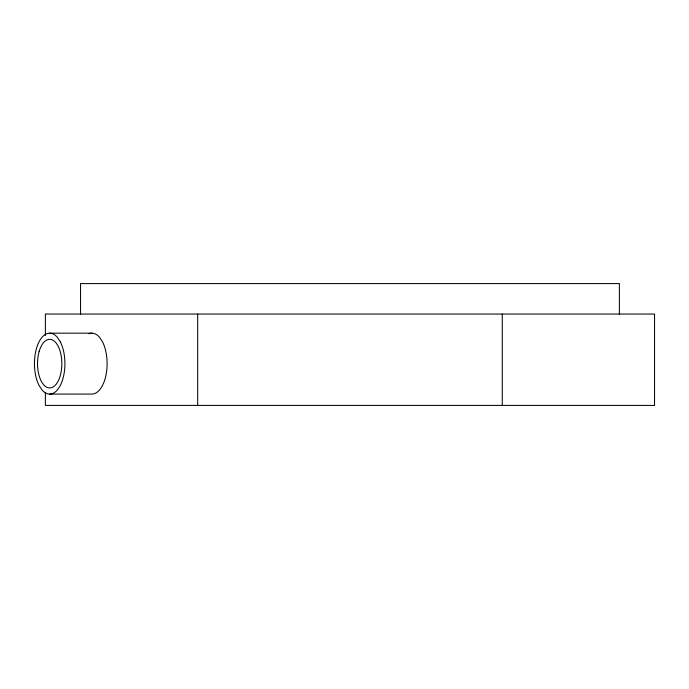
<?xml version="1.0" encoding="UTF-8"?>
<svg xmlns="http://www.w3.org/2000/svg" width="689" height="689" viewBox="0 0 689 689"><rect width="100%" height="100%" fill="white"/><g stroke="black" fill="none" stroke-linecap="round" stroke-linejoin="round"><path stroke-width="1.03" d="M49.677 333.166L91.887 333.166M49.677 394.082L91.887 394.082A30.454 15.227 90 0 0 105.951 375.281A30.454 15.227 90 0 0 102.652 342.088L99.5 337.248A30.454 15.227 -90 0 0 88.907 333.76M619.377 314.58L619.377 283.584L80.561 283.584L80.561 314.58M502.264 314.046L502.264 405.416M197.683 314.046L197.683 405.416M45.388 335.543L45.388 314.046L654.55 314.046L654.55 405.416L45.388 405.416L45.388 392.515M60.451 342.088L57.29 337.248A30.454 15.227 -90 0 0 37.594 345.086A30.454 15.227 -90 0 0 38.911 385.168L42.063 390.008A30.454 15.227 -90 0 0 61.76 382.171A30.454 15.227 -90 0 0 60.451 342.088M39.152 351.468A24.313 12.161 90 0 0 49.677 387.941A24.313 12.161 90 0 0 60.21 351.468A24.313 12.161 90 0 0 39.152 351.468"/></g></svg>
